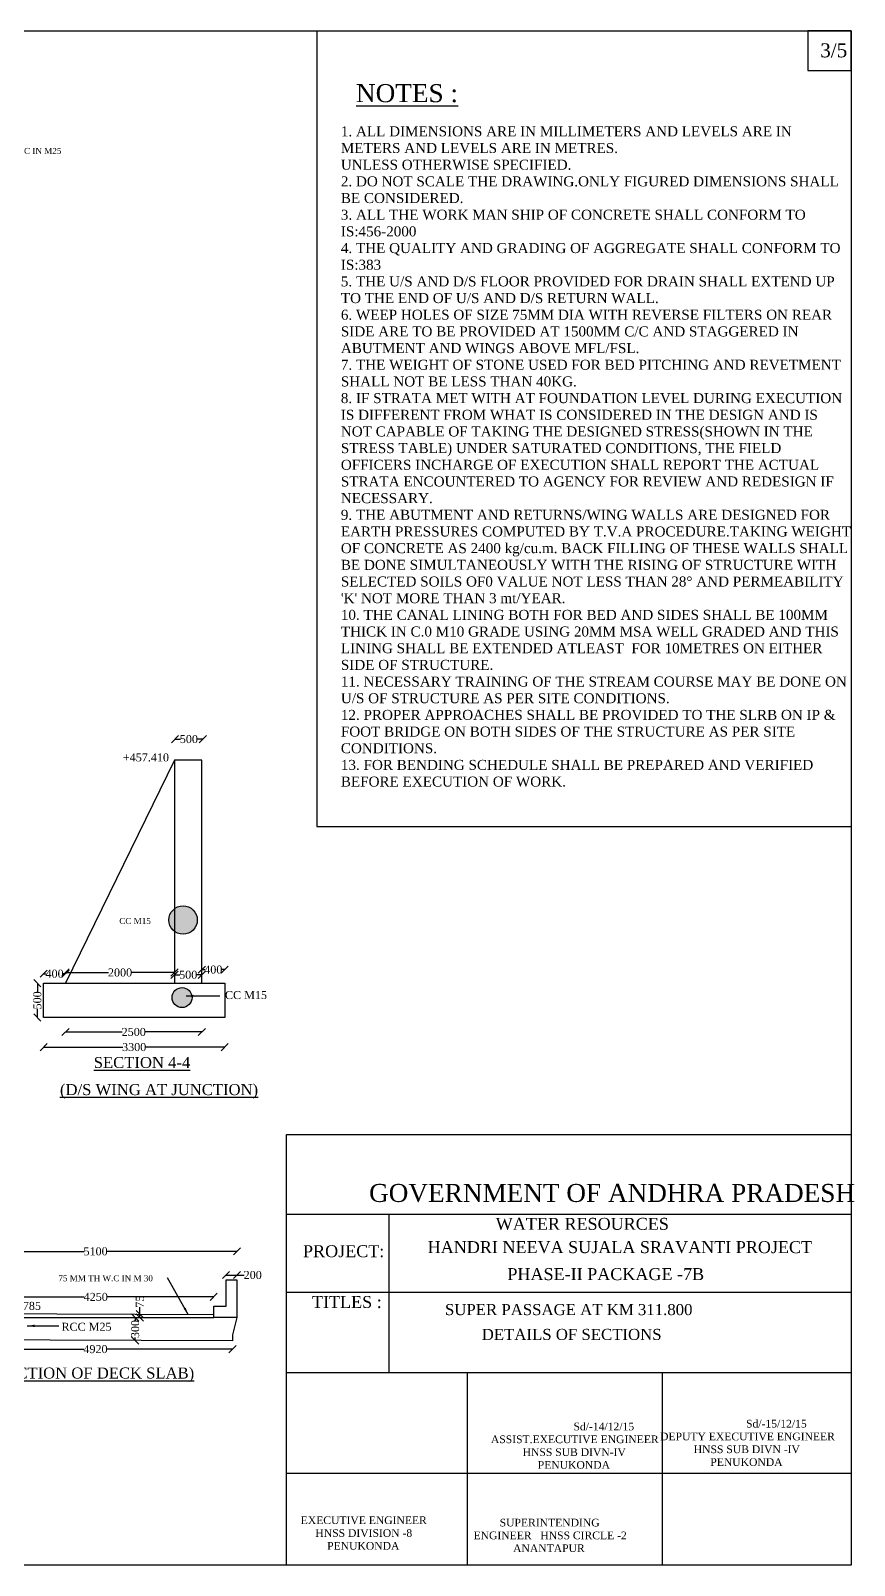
# Model space of a CAD drawing. Header units: millimetres. Extents: x 2133338 to 2187561, y 45599956 to 45638316.
# Drawn here: x 2166987 to 2187561, y 45599956 to 45638316 of the extents above; entities that cross this region are included whole.
import ezdxf

# ---------------------------------------------------------------- set-up
doc = ezdxf.new("R2010")
doc.units = ezdxf.units.MM
doc.header["$MEASUREMENT"] = 0
for name, color, linetype in [('DIMENSION', 7, 'Continuous'), ('DIMENSIONS', 7, 'Continuous'), ('DRAWING', 2, 'Continuous'), ('TEXT', 7, 'Continuous')]:
    doc.layers.add(name, color=color, linetype=linetype)
doc.styles.get("Standard").update_dxf_attribs({"font": 'times.ttf', "height": 200})
doc.dimstyles.get("Standard").update_dxf_attribs({"dimtxt": 200, "dimasz": 180, "dimexe": 0.18, "dimexo": 0.0625, "dimgap": 0.09, "dimtad": 0, "dimdec": 0, "dimzin": 0, "dimdsep": 46, "dimtxsty": 'Standard', "dimblk": 'OBLIQUE', "dimcen": 0.09, "dimse1": 1, "dimse2": 1, "dimadec": 0, "dimazin": 0, "dimtfac": 1, "dimtdec": 0, "dimtofl": 0, "dimtmove": 0, "dimatfit": 3, "dimfxl": 1, "dimtolj": 1, "dimtzin": 0, "dimarcsym": 0})

# ---------------------------------------------------------------- blocks, each defined once
blk = doc.blocks.new('_Oblique')
at = {"color": 0, "linetype": 'ByBlock', "lineweight": -2}
blk.add_line((-0.5, -0.5), (0.5, 0.5), dxfattribs=at)
blk = doc.blocks.new('*D121')
at = {"layer": 'Defpoints', "color": 0, "transparency": 16777216}
for p in [(2171834, 45614846), (2171264, 45614506), (2171834, 45614506)]:
    blk.add_point(p, dxfattribs=at)
at = {"layer": 'DIMENSION', "color": 0, "lineweight": -2, "transparency": 16777216}
for p, q in [((2171264, 45614846), (2171335, 45614846)), ((2171834, 45614846), (2171763, 45614846))]:
    blk.add_line(p, q, dxfattribs=at)
at = {"layer": 'DIMENSION', "color": 0, "lineweight": -2, "transparency": 16777216, "xscale": 180, "yscale": 180, "zscale": 180, "rotation": 180}
blk.add_blockref('_Oblique', (2171264, 45614846), dxfattribs=at)
at = {"layer": 'DIMENSION', "color": 0, "lineweight": -2, "transparency": 16777216, "xscale": 180, "yscale": 180, "zscale": 180}
blk.add_blockref('_Oblique', (2171834, 45614846), dxfattribs=at)
at = {"layer": 'DIMENSION', "color": 0, "transparency": 16777216, "insert": (2171549, 45614846), "char_height": 200, "attachment_point": 5}
blk.add_mtext('\\A1;400', dxfattribs=at)
blk = doc.blocks.new('*D122')
at = {"layer": 'Defpoints', "color": 0, "transparency": 16777216}
for p in [(2170580, 45614717), (2170580, 45614506), (2171264, 45614506)]:
    blk.add_point(p, dxfattribs=at)
at = {"layer": 'DIMENSION', "color": 0, "lineweight": -2, "transparency": 16777216}
for p, q in [((2170580, 45614717), (2170712, 45614717)), ((2171264, 45614717), (2171131, 45614717))]:
    blk.add_line(p, q, dxfattribs=at)
at = {"layer": 'DIMENSION', "color": 0, "lineweight": -2, "transparency": 16777216, "xscale": 180, "yscale": 180, "zscale": 180, "rotation": 180}
blk.add_blockref('_Oblique', (2170580, 45614717), dxfattribs=at)
at = {"layer": 'DIMENSION', "color": 0, "lineweight": -2, "transparency": 16777216, "xscale": 180, "yscale": 180, "zscale": 180}
blk.add_blockref('_Oblique', (2171264, 45614717), dxfattribs=at)
at = {"layer": 'DIMENSION', "color": 0, "transparency": 16777216, "insert": (2170922, 45614717), "char_height": 200, "attachment_point": 5}
blk.add_mtext('\\A1;500', dxfattribs=at)
blk = doc.blocks.new('*D123')
at = {"layer": 'Defpoints', "color": 0, "transparency": 16777216}
for p in [(2167858, 45614774), (2167858, 45614506), (2170580, 45614506)]:
    blk.add_point(p, dxfattribs=at)
at = {"layer": 'DIMENSION', "color": 0, "lineweight": -2, "transparency": 16777216}
for p, q in [((2167858, 45614774), (2168932, 45614774)), ((2170580, 45614774), (2169506, 45614774))]:
    blk.add_line(p, q, dxfattribs=at)
at = {"layer": 'DIMENSION', "color": 0, "lineweight": -2, "transparency": 16777216, "xscale": 180, "yscale": 180, "zscale": 180, "rotation": 180}
blk.add_blockref('_Oblique', (2167858, 45614774), dxfattribs=at)
at = {"layer": 'DIMENSION', "color": 0, "lineweight": -2, "transparency": 16777216, "xscale": 180, "yscale": 180, "zscale": 180}
blk.add_blockref('_Oblique', (2170580, 45614774), dxfattribs=at)
at = {"layer": 'DIMENSION', "color": 0, "transparency": 16777216, "insert": (2169219, 45614774), "char_height": 200, "attachment_point": 5}
blk.add_mtext('\\A1;2000', dxfattribs=at)
blk = doc.blocks.new('*D124')
at = {"layer": 'Defpoints', "color": 0, "transparency": 16777216}
for p in [(2167310, 45614744), (2167310, 45614506), (2167858, 45614506)]:
    blk.add_point(p, dxfattribs=at)
at = {"layer": 'DIMENSION', "color": 0, "lineweight": -2, "transparency": 16777216}
for p, q in [((2167310, 45614744), (2167370, 45614744)), ((2167858, 45614744), (2167798, 45614744))]:
    blk.add_line(p, q, dxfattribs=at)
at = {"layer": 'DIMENSION', "color": 0, "lineweight": -2, "transparency": 16777216, "xscale": 180, "yscale": 180, "zscale": 180, "rotation": 180}
blk.add_blockref('_Oblique', (2167310, 45614744), dxfattribs=at)
at = {"layer": 'DIMENSION', "color": 0, "lineweight": -2, "transparency": 16777216, "xscale": 180, "yscale": 180, "zscale": 180}
blk.add_blockref('_Oblique', (2167858, 45614744), dxfattribs=at)
at = {"layer": 'DIMENSION', "color": 0, "transparency": 16777216, "insert": (2167584, 45614744), "char_height": 200, "attachment_point": 5}
blk.add_mtext('\\A1;400', dxfattribs=at)
blk = doc.blocks.new('*D125')
at = {"layer": 'Defpoints', "color": 0, "transparency": 16777216}
for p in [(2167310, 45614506), (2167153, 45613650), (2167310, 45613650)]:
    blk.add_point(p, dxfattribs=at)
at = {"layer": 'DIMENSION', "color": 0, "lineweight": -2, "transparency": 16777216}
for p, q in [((2167153, 45614506), (2167153, 45614287)), ((2167153, 45613650), (2167153, 45613869))]:
    blk.add_line(p, q, dxfattribs=at)
at = {"layer": 'DIMENSION', "color": 0, "lineweight": -2, "transparency": 16777216, "xscale": 180, "yscale": 180, "zscale": 180}
for p, rotation in [((2167153, 45614506), 90), ((2167153, 45613650), 270)]:
    blk.add_blockref('_Oblique', p, dxfattribs=dict(at, rotation=rotation))
at = {"layer": 'DIMENSION', "color": 0, "transparency": 16777216, "insert": (2167153, 45614078), "char_height": 200, "attachment_point": 5, "rotation": 90}
blk.add_mtext('\\A1;500', dxfattribs=at)
blk = doc.blocks.new('*D126')
at = {"layer": 'Defpoints', "color": 0, "transparency": 16777216}
for p in [(2167858, 45614506), (2171264, 45614506), (2171264, 45613288)]:
    blk.add_point(p, dxfattribs=at)
at = {"layer": 'DIMENSION', "color": 0, "lineweight": -2, "transparency": 16777216}
for p, q in [((2167858, 45613288), (2169274, 45613288)), ((2171264, 45613288), (2169848, 45613288))]:
    blk.add_line(p, q, dxfattribs=at)
at = {"layer": 'DIMENSION', "color": 0, "lineweight": -2, "transparency": 16777216, "xscale": 180, "yscale": 180, "zscale": 180, "rotation": 180}
blk.add_blockref('_Oblique', (2167858, 45613288), dxfattribs=at)
at = {"layer": 'DIMENSION', "color": 0, "lineweight": -2, "transparency": 16777216, "xscale": 180, "yscale": 180, "zscale": 180}
blk.add_blockref('_Oblique', (2171264, 45613288), dxfattribs=at)
at = {"layer": 'DIMENSION', "color": 0, "transparency": 16777216, "insert": (2169561, 45613288), "char_height": 200, "attachment_point": 5}
blk.add_mtext('\\A1;2500', dxfattribs=at)
blk = doc.blocks.new('*D127')
at = {"layer": 'Defpoints', "color": 0, "transparency": 16777216}
for p in [(2167310, 45613650), (2171834, 45613650), (2167310, 45612909)]:
    blk.add_point(p, dxfattribs=at)
at = {"layer": 'DIMENSION', "color": 0, "lineweight": -2, "transparency": 16777216}
for p, q in [((2167310, 45612909), (2169288, 45612909)), ((2171834, 45612909), (2169856, 45612909))]:
    blk.add_line(p, q, dxfattribs=at)
at = {"layer": 'DIMENSION', "color": 0, "lineweight": -2, "transparency": 16777216, "xscale": 180, "yscale": 180, "zscale": 180, "rotation": 180}
blk.add_blockref('_Oblique', (2167310, 45612909), dxfattribs=at)
at = {"layer": 'DIMENSION', "color": 0, "lineweight": -2, "transparency": 16777216, "xscale": 180, "yscale": 180, "zscale": 180}
blk.add_blockref('_Oblique', (2171834, 45612909), dxfattribs=at)
at = {"layer": 'DIMENSION', "color": 0, "transparency": 16777216, "insert": (2169572, 45612909), "char_height": 200, "attachment_point": 5}
blk.add_mtext('\\A1;3300', dxfattribs=at)
blk = doc.blocks.new('*D128')
at = {"layer": 'Defpoints', "color": 0, "transparency": 16777216}
for p in [(2171285, 45620608), (2170593, 45620286), (2171285, 45620293)]:
    blk.add_point(p, dxfattribs=at)
at = {"layer": 'DIMENSION', "color": 0, "lineweight": -2, "transparency": 16777216}
for p, q in [((2170593, 45620608), (2170730, 45620608)), ((2171285, 45620608), (2171148, 45620608))]:
    blk.add_line(p, q, dxfattribs=at)
at = {"layer": 'DIMENSION', "color": 0, "lineweight": -2, "transparency": 16777216, "xscale": 180, "yscale": 180, "zscale": 180, "rotation": 180}
blk.add_blockref('_Oblique', (2170593, 45620608), dxfattribs=at)
at = {"layer": 'DIMENSION', "color": 0, "lineweight": -2, "transparency": 16777216, "xscale": 180, "yscale": 180, "zscale": 180}
blk.add_blockref('_Oblique', (2171285, 45620608), dxfattribs=at)
at = {"layer": 'DIMENSION', "color": 0, "transparency": 16777216, "insert": (2170939, 45620608), "char_height": 200, "attachment_point": 5}
blk.add_mtext('\\A1;500', dxfattribs=at)
blk = doc.blocks.new('*D130')
at = {"layer": 'Defpoints', "color": 0, "transparency": 16777216}
for p in [(2165666, 45606442), (2171558, 45606665), (2171558, 45606442)]:
    blk.add_point(p, dxfattribs=at)
at = {"layer": 'DIMENSION', "color": 0, "lineweight": -2, "transparency": 16777216}
for p, q in [((2165666, 45606665), (2168324, 45606665)), ((2171558, 45606665), (2168900, 45606665))]:
    blk.add_line(p, q, dxfattribs=at)
at = {"layer": 'DIMENSION', "color": 0, "lineweight": -2, "transparency": 16777216, "xscale": 180, "yscale": 180, "zscale": 180, "rotation": 180}
blk.add_blockref('_Oblique', (2165666, 45606665), dxfattribs=at)
at = {"layer": 'DIMENSION', "color": 0, "lineweight": -2, "transparency": 16777216, "xscale": 180, "yscale": 180, "zscale": 180}
blk.add_blockref('_Oblique', (2171558, 45606665), dxfattribs=at)
at = {"layer": 'DIMENSION', "color": 0, "transparency": 16777216, "insert": (2168612, 45606665), "char_height": 200, "attachment_point": 5}
blk.add_mtext('\\A1;4250', dxfattribs=at)
blk = doc.blocks.new('*D131')
at = {"layer": 'Defpoints', "color": 0, "transparency": 16777216}
for p in [(2165076, 45607804), (2165076, 45607119), (2172140, 45607093)]:
    blk.add_point(p, dxfattribs=at)
at = {"layer": 'DIMENSION', "color": 0, "lineweight": -2, "transparency": 16777216}
for p, q in [((2165076, 45607804), (2168325, 45607804)), ((2172140, 45607804), (2168891, 45607804))]:
    blk.add_line(p, q, dxfattribs=at)
at = {"layer": 'DIMENSION', "color": 0, "lineweight": -2, "transparency": 16777216, "xscale": 180, "yscale": 180, "zscale": 180, "rotation": 180}
blk.add_blockref('_Oblique', (2165076, 45607804), dxfattribs=at)
at = {"layer": 'DIMENSION', "color": 0, "lineweight": -2, "transparency": 16777216, "xscale": 180, "yscale": 180, "zscale": 180}
blk.add_blockref('_Oblique', (2172140, 45607804), dxfattribs=at)
at = {"layer": 'DIMENSION', "color": 0, "transparency": 16777216, "insert": (2168608, 45607804), "char_height": 200, "attachment_point": 5}
blk.add_mtext('\\A1;5100', dxfattribs=at)
blk = doc.blocks.new('*D132')
at = {"layer": 'Defpoints', "color": 0, "transparency": 16777216}
for p in [(2169594, 45606150), (2169596, 45606150), (2169594, 45605576)]:
    blk.add_point(p, dxfattribs=at)
at = {"layer": 'DIMENSION', "color": 0, "lineweight": -2, "transparency": 16777216}
for p, q in [((2169596, 45606150), (2169596, 45606073)), ((2169596, 45605576), (2169596, 45605653))]:
    blk.add_line(p, q, dxfattribs=at)
at = {"layer": 'DIMENSION', "color": 0, "lineweight": -2, "transparency": 16777216, "xscale": 180, "yscale": 180, "zscale": 180}
for p, rotation in [((2169596, 45606150), 90), ((2169596, 45605576), 270)]:
    blk.add_blockref('_Oblique', p, dxfattribs=dict(at, rotation=rotation))
at = {"layer": 'DIMENSION', "color": 0, "transparency": 16777216, "insert": (2169596, 45605863), "char_height": 200, "attachment_point": 5, "rotation": 90}
blk.add_mtext('\\A1;300', dxfattribs=at)
blk = doc.blocks.new('*D133')
at = {"layer": 'Defpoints', "color": 0, "transparency": 16777216}
for p in [(2169620, 45606233), (2169644, 45606150), (2169712, 45606233)]:
    blk.add_point(p, dxfattribs=at)
at = {"layer": 'DIMENSION', "color": 0, "lineweight": -2, "transparency": 16777216}
for p, q in [((2169712, 45606233), (2169712, 45606413)), ((2169712, 45606150), (2169712, 45606233))]:
    blk.add_line(p, q, dxfattribs=at)
at = {"layer": 'DIMENSION', "color": 0, "lineweight": -2, "transparency": 16777216, "xscale": 180, "yscale": 180, "zscale": 180}
for p, rotation in [((2169712, 45606233), 90), ((2169712, 45606150), 270)]:
    blk.add_blockref('_Oblique', p, dxfattribs=dict(at, rotation=rotation))
at = {"layer": 'DIMENSION', "color": 0, "transparency": 16777216, "insert": (2169712, 45606545), "char_height": 200, "attachment_point": 5, "rotation": 90}
blk.add_mtext('\\A1;75', dxfattribs=at)
blk = doc.blocks.new('*D134')
at = {"layer": 'Defpoints', "color": 0, "transparency": 16777216}
for p in [(2165182, 45605595), (2172028, 45605565), (2165182, 45605359)]:
    blk.add_point(p, dxfattribs=at)
at = {"layer": 'DIMENSION', "color": 0, "lineweight": -2, "transparency": 16777216}
for p, q in [((2165182, 45605359), (2168317, 45605359)), ((2172028, 45605359), (2168893, 45605359))]:
    blk.add_line(p, q, dxfattribs=at)
at = {"layer": 'DIMENSION', "color": 0, "lineweight": -2, "transparency": 16777216, "xscale": 180, "yscale": 180, "zscale": 180, "rotation": 180}
blk.add_blockref('_Oblique', (2165182, 45605359), dxfattribs=at)
at = {"layer": 'DIMENSION', "color": 0, "lineweight": -2, "transparency": 16777216, "xscale": 180, "yscale": 180, "zscale": 180}
blk.add_blockref('_Oblique', (2172028, 45605359), dxfattribs=at)
at = {"layer": 'DIMENSION', "color": 0, "transparency": 16777216, "insert": (2168605, 45605359), "char_height": 200, "attachment_point": 5}
blk.add_mtext('\\A1;4920', dxfattribs=at)
blk = doc.blocks.new('*D135')
at = {"layer": 'Defpoints', "color": 0, "transparency": 16777216}
for p in [(2171866, 45607093), (2172140, 45607213), (2172140, 45607093)]:
    blk.add_point(p, dxfattribs=at)
at = {"layer": 'DIMENSION', "color": 0, "lineweight": -2, "transparency": 16777216}
for p, q in [((2171866, 45607213), (2172140, 45607213)), ((2172140, 45607213), (2172320, 45607213))]:
    blk.add_line(p, q, dxfattribs=at)
at = {"layer": 'DIMENSION', "color": 0, "lineweight": -2, "transparency": 16777216, "xscale": 180, "yscale": 180, "zscale": 180, "rotation": 180}
blk.add_blockref('_Oblique', (2171866, 45607213), dxfattribs=at)
at = {"layer": 'DIMENSION', "color": 0, "lineweight": -2, "transparency": 16777216, "xscale": 180, "yscale": 180, "zscale": 180}
blk.add_blockref('_Oblique', (2172140, 45607213), dxfattribs=at)
at = {"layer": 'DIMENSION', "color": 0, "transparency": 16777216, "insert": (2172533, 45607213), "char_height": 200, "attachment_point": 5}
blk.add_mtext('\\A1;200', dxfattribs=at)

msp = doc.modelspace()

# ---------------------------------------------------------------- hatches: boundary and pattern name
at = {"layer": 'DRAWING'}
h = msp.add_hatch(dxfattribs=at)
h.set_pattern_fill('AR-CONC', color=0, scale=30, style=0)
h.set_pattern_definition([(50, (0, 0), (215.1780548, -18.8256405), [22.5, -247.5]), (355, (0, 0), (-41.6254001, 225.6576401), [18, -198]), (100.4514, (17.93, -1.57), (173.5528145, 206.8318626), [19.122057, -210.3426336]), (46.1842, (0, 60), (320.1723146, -49.6557043), [33.75, -371.25]), (96.6356, (26.68, 55.86), (280.3988117, 292.2353613), [28.6830864, -315.5139]), (351.1842, (0, 60), (280.3985835, 292.2355803), [27, -297]), (21, (30, 45), (179.07211564, -120.7856672), [22.5, -247.5]), (326, (30, 45), (72.9945996, 217.5450135), [18, -198]), (71.4514, (44.92, 34.93), (252.0667886, 96.759149), [19.122057, -210.3426336]), (37.5, (0, 0), (3.6479566, 99.86815615), [0, -195.6, 0, -201, 0, -198.75]), (7.5, (0, 0), (78.92086123, 118.32351356), [0, -114.6, 0, -191.1, 0, -75.75]), (327.5, (-66.9, 0), (160.14673085, -6.76646152), [0, -75, 0, -234, 0, -310.5]), (317.5, (-96.9, 0), (174.9558508, 30.0314947), [0, -97.5, 0, -155.4, 0, -220.5])])
edge = h.paths.add_edge_path()
edge.add_arc((2138130.4, 45615459.1), 373, 0, 360)
edge = h.paths.add_edge_path()
edge.add_arc((2138108.9, 45613527.9), 244.9, 0, 360)
edge = h.paths.add_edge_path()
edge.add_arc((2145125.4, 45613031.1), 238.9, 0, 360)
edge = h.paths.add_edge_path()
edge.add_arc((2145151, 45614978.4), 380.2, 0, 360)
edge = h.paths.add_edge_path()
edge.add_arc((2153333.4, 45617759.1), 332.3, 0, 360)
edge = h.paths.add_edge_path()
edge.add_arc((2153079.6, 45615770.4), 242.5, 0, 360)
edge = h.paths.add_edge_path()
edge.add_arc((2162071.4, 45614955.6), 235.9, 0, 360)
edge = h.paths.add_edge_path()
edge.add_arc((2162027, 45616901.2), 359.8, 0, 360)
edge = h.paths.add_edge_path()
edge.add_arc((2170793.9, 45616085.2), 355, 0, 360)
edge = h.paths.add_edge_path()
edge.add_arc((2170767.3, 45614147.3), 249.8, 0, 360)

# ---------------------------------------------------------------- linework, layer by layer
at = {"layer": 'DIMENSION', "color": 0}
for points in [[(2187485.7, 45599956.5), (2133337.6, 45599956.5), (2133337.6, 45638315.9), (2187485.7, 45638315.9)], [(2187485.7, 45638315.9), (2186403.7, 45638315.9), (2186403.7, 45637318.1), (2187485.7, 45637318.1)]]:
    msp.add_lwpolyline(points, close=True, dxfattribs=at)
msp.add_lwpolyline([(2174132.6, 45638315.9), (2174132.6, 45618419.8), (2187485.7, 45618419.8)], dxfattribs=at)
at = {"layer": 'DIMENSIONS', "color": 0}
msp.add_lwpolyline([(2173379.6, 45610729), (2187485.7, 45610729), (2187485.7, 45599956.5), (2173379.6, 45599956.5)], close=True, dxfattribs=at)
for points in [[(2173379.6, 45608729.7), (2187485.7, 45608729.7)], [(2175929.4, 45608729.7), (2175929.4, 45604777.6)], [(2173379.6, 45606785.2), (2187485.7, 45606785.2)], [(2173379.6, 45604777.6), (2187485.7, 45604777.6)], [(2177892.4, 45604777.6), (2177892.4, 45599956.5)], [(2182762.1, 45604777.6), (2182762.1, 45599956.5)], [(2173379.6, 45602258.2), (2187485.7, 45602258.2)]]:
    msp.add_lwpolyline(points, dxfattribs=at)
at = {"layer": 'DRAWING', "color": 0}
for points in [[(2171263.7, 45614506.2), (2171263.7, 45620081.9), (2170579.6, 45620081.9), (2167858.3, 45614506.2)], [(2170579.6, 45620081.9), (2170579.6, 45614506.2)], [(2165665.7, 45606149.6), (2171558.5, 45606149.6), (2171558.5, 45606433), (2171866.2, 45606433), (2171866.2, 45607093.4), (2172139.7, 45607093.4), (2172139.7, 45606149.6), (2171558.5, 45606149.6)], [(2172139.7, 45606149.6), (2172027.8, 45605721.5), (2172027.8, 45605565.5), (2165182, 45605595.3)], [(2165665.7, 45606251.8), (2171558.5, 45606223.6)]]:
    msp.add_lwpolyline(points, dxfattribs=at)
msp.add_lwpolyline([(2167309.8, 45614506.2), (2171833.9, 45614506.2), (2171833.9, 45613649.8), (2167309.8, 45613649.8)], close=True, dxfattribs=at)
for centre, radius in [((2170793.9, 45616085.2), 355), ((2170767.3, 45614147.3), 249.8)]:
    msp.add_circle(centre, radius, dxfattribs=at)

# ---------------------------------------------------------------- texts
at = {"layer": 'DIMENSION', "color": 0}
for s, height, p in [('3/5', 350, (2186710, 45637650.3)), ('%%UNOTES :', 450, (2175113.4, 45636529.5))]:
    msp.add_text(s, height=height, dxfattribs=at).set_placement(p)
at = {"layer": 'DIMENSION', "color": 0, "insert": (2174734.9, 45635925), "char_height": 250, "width": 12737.834, "attachment_point": 1}
msp.add_mtext("1. ALL DIMENSIONS ARE IN MILLIMETERS AND LEVELS ARE IN METERS AND LEVELS ARE IN METRES.\\PUNLESS OTHERWISE SPECIFIED.\\P2. DO NOT SCALE THE DRAWING.ONLY FIGURED DIMENSIONS SHALL BE CONSIDERED. \\P3. ALL THE WORK MAN SHIP OF CONCRETE SHALL CONFORM TO IS:456-2000 \\P4. THE QUALITY AND GRADING OF AGGREGATE SHALL CONFORM TO IS:383 \\P5. THE U/S AND D/S FLOOR PROVIDED FOR DRAIN SHALL EXTEND UP TO THE END OF U/S AND D/S RETURN WALL. \\P6. WEEP HOLES OF SIZE 75MM DIA WITH REVERSE FILTERS ON REAR SIDE ARE TO BE PROVIDED AT 1500MM C/C AND STAGGERED IN ABUTMENT AND WINGS ABOVE MFL/FSL. \\P7. THE WEIGHT OF STONE USED FOR BED PITCHING AND REVETMENT SHALL NOT BE LESS THAN 40KG. \\P8. IF STRATA MET WITH AT FOUNDATION LEVEL DURING EXECUTION IS DIFFERENT FROM WHAT IS CONSIDERED IN THE DESIGN AND IS NOT CAPABLE OF TAKING THE DESIGNED STRESS(SHOWN IN THE STRESS TABLE) UNDER SATURATED CONDITIONS, THE FIELD OFFICERS INCHARGE OF EXECUTION SHALL REPORT THE ACTUAL STRATA ENCOUNTERED TO AGENCY FOR REVIEW AND REDESIGN IF NECESSARY. \\P9. THE ABUTMENT AND RETURNS/WING WALLS ARE DESIGNED FOR EARTH PRESSURES COMPUTED BY T.V.A PROCEDURE.TAKING WEIGHT OF CONCRETE AS 2400 kg/cu.m. BACK FILLING OF THESE WALLS SHALL BE DONE SIMULTANEOUSLY WITH THE RISING OF STRUCTURE WITH SELECTED SOILS OF0 VALUE NOT LESS THAN 28° AND PERMEABILITY 'K' NOT MORE THAN 3 mt/YEAR. \\P10. THE CANAL LINING BOTH FOR BED AND SIDES SHALL BE 100MM THICK IN C.0 M10 GRADE USING 20MM MSA WELL GRADED AND THIS LINING SHALL BE EXTENDED ATLEAST  FOR 10METRES ON EITHER SIDE OF STRUCTURE. \\P11. NECESSARY TRAINING OF THE STREAM COURSE MAY BE DONE ON U/S OF STRUCTURE AS PER SITE CONDITIONS. \\P12. PROPER APPROACHES SHALL BE PROVIDED TO THE SLRB ON IP & FOOT BRIDGE ON BOTH SIDES OF THE STRUCTURE AS PER SITE CONDITIONS. \\P13. FOR BENDING SCHEDULE SHALL BE PREPARED AND VERIFIED BEFORE EXECUTION OF WORK. ", dxfattribs=at)
at = {"layer": 'DIMENSIONS', "color": 0}
for s, height, p in [('GOVERNMENT OF ANDHRA PRADESH', 450, (2175439.9, 45609038.9)), ('WATER RESOURCES', 298.79, (2178603.7, 45608342.1)), ('PROJECT:', 298.79, (2173789.5, 45607658.8)), ('HANDRI NEEVA SUJALA SRAVANTI PROJECT ', 298.79, (2176903, 45607760.4)), ('PHASE-II PACKAGE -7B', 298.79, (2178895.4, 45607085.8)), ('TITLES :', 298.79, (2174013.6, 45606388.7)), ('SUPER PASSAGE AT KM 311.800', 277.448, (2177336.2, 45606210.1)), ('DETAILS OF SECTIONS', 277.448, (2178254, 45605588.9))]:
    msp.add_text(s, height=height, dxfattribs=at).set_placement(p)
at = {"layer": 'DIMENSIONS', "color": 0, "char_height": 192.079, "attachment_point": 1}
for s, insert, width in [('\\pi799.72;^I^ISd/-14/12/15\\P\\pi242.11;ASSIST.EXECUTIVE ENGINEER \\P\\pi1034;HNSS SUB DIVN-IV \\P\\pi1412;PENUKONDA', (2178241.3, 45603522.2), 4580.887), ('\\pi799.72;^I^ISd/-15/12/15\\P\\pi156.94;DEPUTY EXECUTIVE ENGINEER\\P\\pi998.51;HNSS SUB DIVN -IV \\P\\pi1412;PENUKONDA', (2182552.2, 45603593.1), 4580.887), ('\\pi40.633;EXECUTIVE ENGINEER   \\P\\pi407.69;HNSS DIVISION -8\\P\\pi700.45;PENUKONDA', (2173691.6, 45601179.6), 3157.716), ('\\pi724.26;SUPERINTENDING \\P\\pi72.2;ENGINEER   HNSS CIRCLE -2 \\P\\pi1059.8;ANANTAPUR', (2177977.4, 45601120.3), 3868.961)]:
    msp.add_mtext(s, dxfattribs=dict(at, insert=insert, width=width))
at = {"layer": 'TEXT', "color": 0}
for s, height, p in [('40MM TH W.C IN M25', 150, (2165506.3, 45635236.4)), ('+457.410', 200, (2169289.7, 45620051.6)), ('CC M15', 150, (2169200.6, 45615988.1)), ('CC M15', 200, (2171840.6, 45614110.5)), ('%%USECTION 4-4', 275, (2168561.9, 45612387.5)), ('%%U(D/S WING AT JUNCTION)', 275, (2167718.8, 45611710.2)), ('75 MM TH W.C IN M 30', 150, (2167679.6, 45607057.2)), ('+457.785', 200, (2166091.3, 45606341)), ('RCC M25', 200, (2167756.2, 45605819.3)), ('%%U(SECTION OF DECK SLAB)', 275, (2166006.4, 45604625.2))]:
    msp.add_text(s, height=height, dxfattribs=at).set_placement(p)

# ---------------------------------------------------------------- dimensions: what is measured, and where the dimension line sits
at = {"layer": 'DIMENSION', "color": 0}
for base, p1, p2, text, picture, middle in [((2171284.9, 45620608.1), (2170593, 45620286.3), (2171284.9, 45620292.6), '500', '*D128', (2170939, 45620608.1)), ((2167309.8, 45614744.2), (2167858.3, 45614506.2), (2167309.8, 45614506.2), '400', '*D124', (2167584.1, 45614744.2)), ((2167858.3, 45614773.7), (2170579.6, 45614506.2), (2167858.3, 45614506.2), '2000', '*D123', (2169219, 45614773.7)), ((2170579.6, 45614717), (2171263.7, 45614506.2), (2170579.6, 45614506.2), '500', '*D122', (2170921.7, 45614717)), ((2171833.9, 45614846.1), (2171263.7, 45614506.2), (2171833.9, 45614506.2), '400', '*D121', (2171548.8, 45614846.1)), ((2171263.7, 45613287.7), (2167858.3, 45614506.2), (2171263.7, 45614506.2), '2500', '*D126', (2169561, 45613287.7)), ((2167309.8, 45612908.8), (2171833.9, 45613649.8), (2167309.8, 45613649.8), '3300', '*D127', (2169571.8, 45612908.8)), ((2165075.9, 45607803.8), (2172139.7, 45607093.4), (2165075.9, 45607119), '5100', '*D131', (2168607.8, 45607803.8)), ((2172139.7, 45607213), (2171866.2, 45607093.4), (2172139.7, 45607093.4), '200', '*D135', (2172532.8, 45607213)), ((2171558.5, 45606664.6), (2165665.7, 45606441.9), (2171558.5, 45606441.9), '4250', '*D130', (2168612.1, 45606664.6)), ((2165182, 45605358.6), (2172027.8, 45605565.5), (2165182, 45605595.3), '4920', '*D134', (2168604.9, 45605358.6))]:
    dim = msp.add_linear_dim(base=base, p1=p1, p2=p2, text=text, dimstyle='Standard', dxfattribs=at)
    dim.commit()
    dim.dimension.update_dxf_attribs({"geometry": picture, "text_midpoint": middle})
for base, p1, p2, text, picture, middle in [((2167153.4, 45613649.8), (2167309.8, 45614506.2), (2167309.8, 45613649.8), '500', '*D125', (2167153.4, 45614078)), ((2169712, 45606232.9), (2169644.1, 45606149.6), (2169619.5, 45606232.9), '75', '*D133', (2169712, 45606545.4)), ((2169595.7, 45606149.6), (2169594, 45605576.1), (2169594, 45606149.6), '300', '*D132', (2169595.7, 45605862.9))]:
    dim = msp.add_linear_dim(base=base, p1=p1, p2=p2, angle=90, text=text, dimstyle='Standard', dxfattribs=at)
    dim.commit()
    dim.dimension.update_dxf_attribs({"geometry": picture, "text_midpoint": middle})

# ---------------------------------------------------------------- leaders
for points in [[(2170867.7, 45614187.1), (2171712.2, 45614187.1)], [(2170921.6, 45606226.6), (2170404.7, 45607138.2)], [(2166902.5, 45605941.4), (2167690.9, 45605941.4)]]:
    msp.add_leader(points, dimstyle='Standard', override={"dimgap": 0.09, "dimtad": 0}, dxfattribs=at)

doc.saveas('drawing.dxf')
